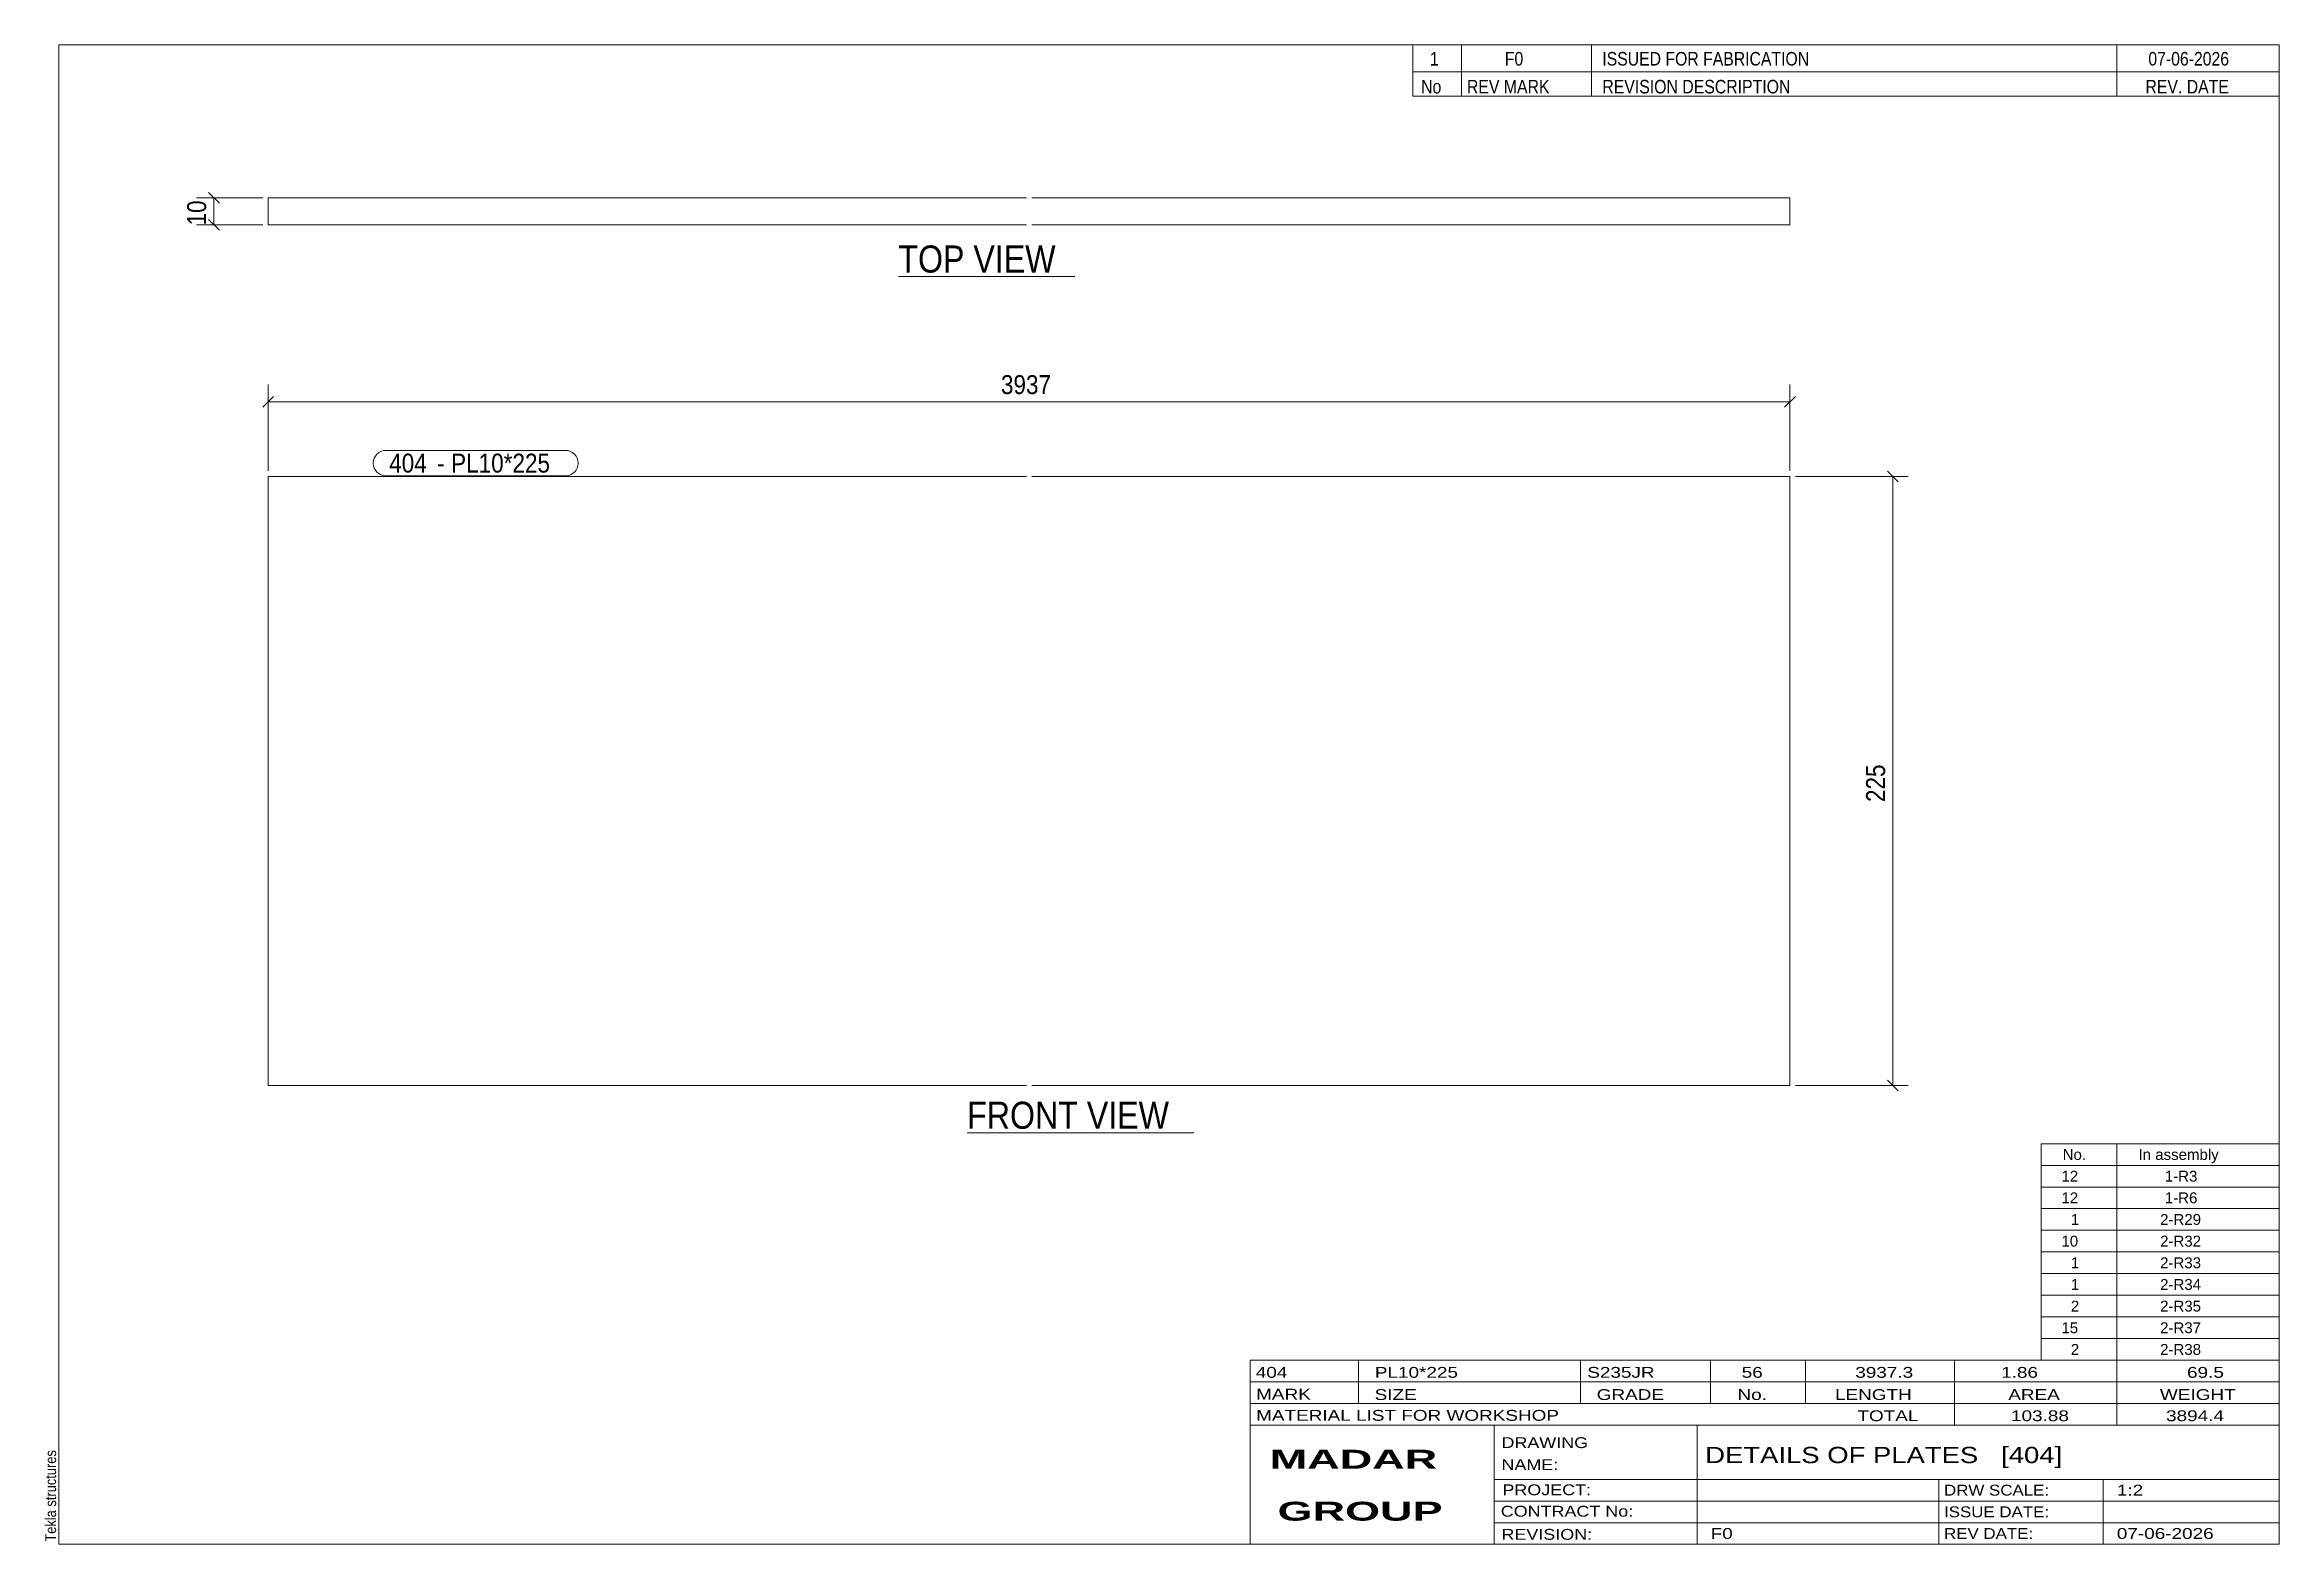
# Model space of a CAD drawing. Header units: millimetres. Extents: x 2 to 415, y 5 to 282.
import ezdxf

# ---------------------------------------------------------------- set-up
doc = ezdxf.new("R2010")
doc.units = ezdxf.units.MM
doc.linetypes.add('XKITLINE00', pattern=[0])
for name, color, linetype, lineweight in [('Dimensions', 7, 'Continuous', 0), ('DrawingSheet', 5, 'Continuous', 0), ('OtherObjectType', 7, 'Continuous', 0), ('Part', 2, 'Continuous', 0), ('PartMark', 7, 'Continuous', 0)]:
    doc.layers.add(name, color=color, linetype=linetype, lineweight=lineweight)
doc.styles.add('ARIAL', font='ARIAL.TTF')
doc.styles.add('ARIAL_BOLD', font='ARIALBD.TTF')
doc.styles.add('ARIAL_NARROW', font='ARIALN.TTF')

# ---------------------------------------------------------------- blocks, each defined once
blk = doc.blocks.new('*A1')
at = {"layer": 'Part', "color": 2, "linetype": 'XKITLINE00', "lineweight": 0}
for p, q in [((43.65, 202.26), (43.65, 89.76)), ((183.65, 202.26), (43.65, 202.26)), ((324.65, 202.26), (184.65, 202.26)), ((324.65, 89.76), (324.65, 202.26)), ((43.65, 89.76), (183.65, 89.76)), ((184.65, 89.76), (324.65, 89.76))]:
    blk.add_line(p, q, dxfattribs=at)
blk = doc.blocks.new('*A2')
at = {"layer": 'Part', "color": 2, "linetype": 'XKITLINE00', "lineweight": 0}
for p, q in [((43.65, 248.7), (43.65, 253.7)), ((43.65, 253.7), (183.65, 253.7)), ((184.65, 253.7), (324.65, 253.7)), ((324.65, 253.7), (324.65, 248.7)), ((183.65, 248.7), (43.65, 248.7)), ((324.65, 248.7), (184.65, 248.7))]:
    blk.add_line(p, q, dxfattribs=at)
blk = doc.blocks.new('*A3')
at = {"layer": 'DrawingSheet', "color": 5, "linetype": 'XKITLINE00', "lineweight": 0}
for p, q in [((415, 282), (5, 282)), ((5, 282), (5, 5)), ((415, 5), (415, 282)), ((5, 5), (415, 5))]:
    blk.add_line(p, q, dxfattribs=at)
at = {"layer": 'DrawingSheet', "color": 5, "style": 'ARIAL', "width": 0.85}
blk.add_text('Tekla structures', height=2, rotation=90, dxfattribs=at).set_placement((4.5, 5.5))
blk = doc.blocks.new('*A4')
at = {"layer": 'OtherObjectType', "color": 7, "linetype": 'XKITLINE00', "lineweight": 0}
for p, q in [((371, 79), (415, 79)), ((371, 75), (371, 79)), ((385, 75), (385, 79)), ((415, 75), (415, 79)), ((371, 75), (415, 75)), ((371, 71), (371, 75)), ((385, 71), (385, 75)), ((415, 71), (415, 75)), ((371, 71), (415, 71)), ((371, 67), (371, 71)), ((385, 67), (385, 71)), ((415, 67), (415, 71)), ((371, 67), (415, 67)), ((371, 63), (371, 67)), ((385, 63), (385, 67)), ((415, 63), (415, 67)), ((371, 63), (415, 63)), ((371, 59), (371, 63)), ((385, 59), (385, 63)), ((415, 59), (415, 63)), ((371, 59), (415, 59)), ((371, 55), (371, 59)), ((385, 55), (385, 59)), ((415, 55), (415, 59)), ((371, 55), (415, 55)), ((371, 51), (371, 55)), ((385, 51), (385, 55)), ((415, 51), (415, 55)), ((371, 51), (415, 51)), ((371, 47), (371, 51)), ((385, 47), (385, 51)), ((415, 47), (415, 51)), ((371, 47), (415, 47)), ((371, 43), (371, 47)), ((385, 43), (385, 47)), ((415, 43), (415, 47)), ((371, 43), (415, 43)), ((371, 39), (371, 43)), ((385, 39), (385, 43)), ((415, 39), (415, 43)), ((371, 39), (415, 39))]:
    blk.add_line(p, q, dxfattribs=at)
at = {"layer": 'OtherObjectType', "color": 7, "style": 'ARIAL_NARROW', "width": 1.211571}
for s, p in [('No.', (375, 76)), ('In assembly', (389, 76)), ('12', (374.77, 72)), ('1-R3', (393.86, 72)), ('12', (374.77, 68)), ('2-R29', (392.99, 64)), ('1-R6', (393.86, 68)), ('10', (374.77, 60)), ('1', (376.5, 64)), ('2-R32', (392.99, 60)), ('1', (376.5, 56)), ('2-R33', (392.99, 56)), ('1', (376.5, 52)), ('2-R34', (392.99, 52)), ('2', (376.5, 48)), ('2-R35', (392.99, 48)), ('15', (374.77, 44)), ('2-R37', (392.99, 44)), ('2', (376.5, 40)), ('2-R38', (392.99, 40))]:
    blk.add_text(s, height=2, dxfattribs=at).set_placement(p)
blk = doc.blocks.new('*A5')
at = {"layer": 'OtherObjectType', "color": 7, "linetype": 'XKITLINE00', "lineweight": 0}
for p, q in [((255, 282), (415, 282)), ((415, 282), (255, 282)), ((255, 282), (255, 277)), ((264, 282), (264, 277)), ((288, 282), (288, 277)), ((385, 282), (385, 277)), ((415, 282), (415, 277)), ((255, 277), (415, 277)), ((255, 277), (255, 272.5)), ((255, 277), (415, 277)), ((264, 277), (264, 272.5)), ((288, 277), (288, 272.5)), ((385, 277), (385, 272.5)), ((415, 277), (415, 272.5)), ((415, 272.5), (255, 272.5))]:
    blk.add_line(p, q, dxfattribs=at)
at = {"layer": 'OtherObjectType', "color": 7, "style": 'ARIAL_NARROW'}
for s, width, p in [('1', 1.017001, (258.16, 278.15)), ('F0', 1.017001, (272, 278.15)), ('ISSUED FOR FABRICATION', 1.017001, (290, 278.15)), ('07-06-2026', 1.017001, (390.82, 278.15)), ('No', 1.02, (256.54, 273)), ('REV MARK', 1.02, (265, 273)), ('REVISION DESCRIPTION', 1.02, (290, 273)), ('REV. DATE', 1.02, (390.28, 273))]:
    blk.add_text(s, height=2.5, dxfattribs=dict(at, width=width)).set_placement(p)
blk = doc.blocks.new('*A6')
at = {"layer": 'OtherObjectType', "color": 7, "linetype": 'XKITLINE00', "lineweight": 0}
for p, q in [((225, 39), (415, 39)), ((225, 39), (225, 35)), ((225, 39), (415, 39)), ((245, 35), (245, 39)), ((286, 35), (286, 39)), ((310, 35), (310, 39)), ((327.5, 35), (327.5, 39)), ((355, 35), (355, 39)), ((385, 35), (385, 39)), ((415, 35), (415, 39)), ((225, 35), (415, 35)), ((225, 35), (225, 5)), ((225, 35), (415, 35)), ((245, 31), (245, 35)), ((286, 31), (286, 35)), ((310, 31), (310, 35)), ((327.5, 31), (327.5, 35)), ((355, 31), (355, 35)), ((385, 31), (385, 35)), ((415, 31), (415, 35)), ((225, 31), (415, 31)), ((355, 27), (355, 31)), ((385, 27), (385, 31)), ((415, 27), (415, 31)), ((225, 27), (415, 27)), ((270, 21), (270, 27)), ((307.5, 17), (307.5, 27)), ((415, 21), (415, 27)), ((270, 21), (270, 5)), ((415, 17), (415, 21)), ((270, 17), (415, 17)), ((307.5, 5), (307.5, 17)), ((352.16, 13), (352.16, 17)), ((382.5, 5), (382.5, 17)), ((415, 13), (415, 17)), ((270, 13), (415, 13)), ((352.16, 5), (352.16, 13)), ((415, 9), (415, 13)), ((270, 9), (415, 9)), ((415, 5), (415, 9)), ((225, 5), (415, 5)), ((262.5, 5), (415, 5))]:
    blk.add_line(p, q, dxfattribs=at)
at = {"layer": 'OtherObjectType', "color": 7, "style": 'ARIAL_NARROW'}
for s, height, width, p in [('404', 2, 1.525501, (226.01, 35.76)), ('PL10*225', 2, 1.525501, (248, 35.76)), ('S235JR', 2, 1.525501, (287.22, 35.76)), ('56', 2, 1.525501, (315.73, 35.76)), ('3937.3', 2, 1.525501, (336.7, 35.76)), ('1.86', 2, 1.525501, (363.64, 35.76)), ('69.5', 2, 1.525501, (397.96, 35.76)), ('MARK', 2, 1.525501, (226.08, 31.73)), ('SIZE', 2, 1.525501, (247.96, 31.66)), ('GRADE', 2, 1.525501, (288.96, 31.66)), ('No.', 2, 1.525501, (314.96, 31.66)), ('LENGTH', 2, 1.525501, (332.96, 31.66)), ('AREA', 2, 1.525501, (364.96, 31.66)), ('WEIGHT', 2, 1.525501, (392.96, 31.66)), ('MATERIAL LIST FOR WORKSHOP', 2, 1.525501, (226.08, 27.82)), ('TOTAL', 2, 1.525501, (337.1, 27.75)), ('103.88', 2, 1.525501, (365.46, 27.75)), ('3894.4', 2, 1.525501, (394.09, 27.75)), ('DRAWING', 2, 1.445, (271.38, 22.78)), ('NAME:', 2, 1.445, (271.38, 18.72)), ('DETAILS OF PLATES   [404]', 3, 1.474651, (309, 20)), ('PROJECT:', 2, 1.445, (271.55, 14.07)), ('DRW SCALE:', 2, 1.36, (353.1, 14)), ('1:2', 2, 1.525501, (385, 14)), ('CONTRACT No:', 2, 1.445, (271.25, 10.11)), ('ISSUE DATE:', 2, 1.36, (353.1, 10)), ('REVISION:', 2, 1.445, (271.38, 5.84)), ('F0', 2, 1.525501, (310, 6)), ('REV DATE:', 2, 1.36, (353.1, 6)), ('07-06-2026', 2, 1.525501, (385, 6))]:
    blk.add_text(s, height=height, dxfattribs=dict(at, width=width)).set_placement(p)
at = {"layer": 'OtherObjectType', "color": 1, "style": 'ARIAL_BOLD', "width": 1.7}
for s, p in [('MADAR ', (228.58, 18.97)), ('GROUP', (230.03, 9.37))]:
    blk.add_text(s, height=3.5, dxfattribs=at).set_placement(p)
blk = doc.blocks.new('*A7')
at = {"layer": 'Dimensions', "color": 7, "linetype": 'XKITLINE00', "lineweight": 0}
for p, q in [((43.65, 203.26), (43.65, 219.21)), ((324.65, 203.26), (324.65, 219.21)), ((44.64, 217), (42.66, 215.02)), ((43.65, 216.01), (324.65, 216.01)), ((325.64, 217), (323.66, 215.02))]:
    blk.add_line(p, q, dxfattribs=at)
at = {"layer": 'Dimensions', "color": 3}
for p in [(43.65, 216.01), (324.65, 216.01)]:
    blk.add_point(p, dxfattribs=at)
at = {"layer": 'Dimensions', "color": 3, "style": 'ARIAL', "width": 0.85}
blk.add_text('3937', height=3.5, dxfattribs=at).set_placement((178.96, 217.46))
blk = doc.blocks.new('*A8')
at = {"layer": 'Dimensions', "color": 7, "linetype": 'XKITLINE00', "lineweight": 0}
for p, q in [((325.65, 202.26), (346.45, 202.26)), ((342.66, 203.25), (344.64, 201.27)), ((343.65, 89.76), (343.65, 202.26)), ((325.65, 89.76), (346.45, 89.76)), ((342.66, 90.75), (344.64, 88.77))]:
    blk.add_line(p, q, dxfattribs=at)
at = {"layer": 'Dimensions', "color": 3}
for p in [(343.65, 202.26), (343.65, 89.76)]:
    blk.add_point(p, dxfattribs=at)
at = {"layer": 'Dimensions', "color": 3, "style": 'ARIAL', "width": 0.85}
blk.add_text('225', height=3.5, rotation=90.0002, dxfattribs=at).set_placement((342.2, 142.11))
blk = doc.blocks.new('*A9')
at = {"layer": 'PartMark', "color": 7, "linetype": 'XKITLINE00', "lineweight": 0}
for p, q in [((65.4, 207.06), (98.55, 207.06)), ((65.4, 202.36), (98.55, 202.36))]:
    blk.add_line(p, q, dxfattribs=at)
for centre, start, end in [((65.4, 204.71), 90, 270), ((98.55, 204.71), 270, 90)]:
    blk.add_arc(centre, 2.35, start, end, dxfattribs=at)
at = {"layer": 'PartMark', "color": 1, "style": 'ARIAL', "width": 0.85}
blk.add_text('404', height=3.5, dxfattribs=at).set_placement((66, 202.96))
at = {"layer": 'PartMark', "color": 3, "style": 'ARIAL', "width": 0.85}
for s, p in [('PL10*225', (77.44, 202.96)), ('-', (74.84, 202.96))]:
    blk.add_text(s, height=3.5, dxfattribs=at).set_placement(p)
blk = doc.blocks.new('*A10')
at = {"layer": 'OtherObjectType', "color": 7, "linetype": 'XKITLINE00', "lineweight": 0}
blk.add_line((172.72, 81.01), (214.58, 81.01), dxfattribs=at)
at = {"layer": 'OtherObjectType', "color": 3, "style": 'ARIAL', "width": 0.85}
blk.add_text('FRONT VIEW', height=5, dxfattribs=at).set_placement((172.72, 81.76))
blk = doc.blocks.new('*A11')
at = {"layer": 'Dimensions', "color": 7, "linetype": 'XKITLINE00', "lineweight": 0}
for p, q in [((42.65, 253.7), (30.45, 253.7)), ((32.66, 254.69), (34.64, 252.71)), ((33.65, 248.7), (33.65, 253.7)), ((42.65, 248.7), (30.45, 248.7)), ((32.66, 249.69), (34.64, 247.71))]:
    blk.add_line(p, q, dxfattribs=at)
at = {"layer": 'Dimensions', "color": 3}
for p in [(33.65, 253.7), (33.65, 248.7)]:
    blk.add_point(p, dxfattribs=at)
at = {"layer": 'Dimensions', "color": 3, "style": 'ARIAL', "width": 0.85}
blk.add_text('10', height=3.5, rotation=90.0002, dxfattribs=at).set_placement((32.2, 248.61))
blk = doc.blocks.new('*A12')
at = {"layer": 'OtherObjectType', "color": 7, "linetype": 'XKITLINE00', "lineweight": 0}
blk.add_line((160.02, 239.16), (192.63, 239.16), dxfattribs=at)
at = {"layer": 'OtherObjectType', "color": 3, "style": 'ARIAL', "width": 0.85}
blk.add_text('TOP VIEW', height=5, dxfattribs=at).set_placement((160.02, 239.91))

msp = doc.modelspace()

# ---------------------------------------------------------------- block references
at = {"lineweight": 0}
for name in ['*A3', '*A5', '*A11', '*A2', '*A12', '*A7', '*A9', '*A1', '*A8', '*A10', '*A4', '*A6']:
    msp.add_blockref(name, (0, 0), dxfattribs=at)

doc.saveas('drawing.dxf')
